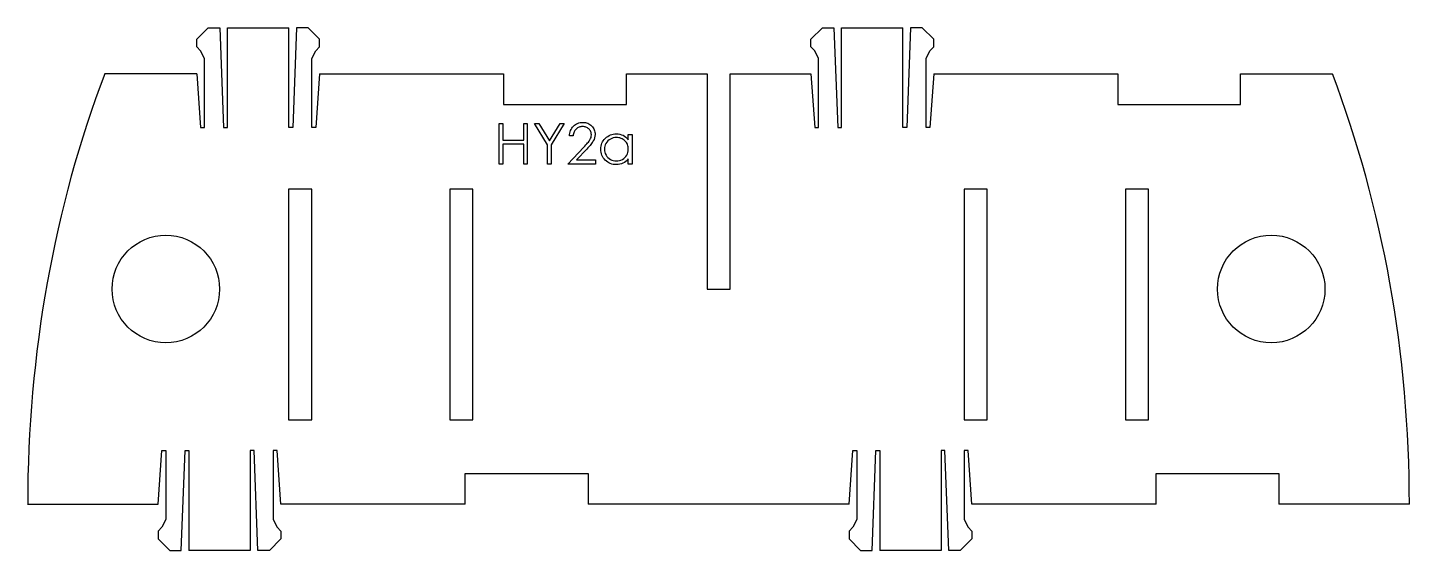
# Model space of a CAD drawing. Header units: millimetres. Extents: x 37 to 217, y 17 to 85.
import ezdxf

# ---------------------------------------------------------------- set-up
doc = ezdxf.new("R2010")
doc.units = ezdxf.units.MM

msp = doc.modelspace()

# ---------------------------------------------------------------- linework, layer by layer
at = {"color": 7, "linetype": 'Continuous', "lineweight": 25}
for p, q in [((59.49, 83.2), (60.99, 84.7)), ((60.99, 84.7), (62.49, 84.7)), ((62.49, 84.7), (62.99, 71.7)), ((63.49, 71.7), (63.49, 84.7)), ((63.49, 84.7), (71.49, 84.7)), ((71.49, 71.7), (71.49, 84.7)), ((72.49, 84.7), (71.99, 71.7)), ((73.99, 84.7), (72.49, 84.7)), ((75.49, 83.2), (73.99, 84.7)), ((139.49, 83.2), (140.99, 84.7)), ((140.99, 84.7), (142.49, 84.7)), ((142.49, 84.7), (142.99, 71.7)), ((143.49, 71.7), (143.49, 84.7)), ((143.49, 84.7), (151.49, 84.7)), ((151.49, 71.7), (151.49, 84.7)), ((152.49, 84.7), (151.99, 71.7)), ((153.99, 84.7), (152.49, 84.7)), ((155.49, 83.2), (153.99, 84.7)), ((59.49, 82.2), (59.49, 83.2)), ((75.49, 82.2), (75.49, 83.2)), ((139.49, 82.2), (139.49, 83.2)), ((155.49, 82.2), (155.49, 83.2)), ((59.99, 81.7), (59.49, 82.2)), ((60.49, 80.7), (59.99, 81.7)), ((74.49, 80.7), (74.99, 81.7)), ((74.99, 81.7), (75.49, 82.2)), ((139.99, 81.7), (139.49, 82.2)), ((140.49, 80.7), (139.99, 81.7)), ((154.49, 80.7), (154.99, 81.7)), ((154.99, 81.7), (155.49, 82.2)), ((60.49, 71.7), (60.49, 80.7)), ((74.49, 71.7), (74.49, 80.7)), ((140.49, 71.7), (140.49, 80.7)), ((154.49, 71.7), (154.49, 80.7)), ((59.49, 78.7), (47.49, 78.7)), ((59.49, 78.7), (59.99, 71.7)), ((75.49, 78.7), (74.99, 71.7)), ((75.49, 78.7), (99.46, 78.7)), ((99.46, 78.7), (99.46, 74.7)), ((115.46, 74.7), (115.46, 78.7)), ((115.46, 78.7), (125.96, 78.7)), ((125.96, 78.7), (125.96, 50.7)), ((128.96, 50.7), (128.96, 78.7)), ((128.96, 78.7), (139.49, 78.7)), ((139.49, 78.7), (139.99, 71.7)), ((155.49, 78.7), (154.99, 71.7)), ((155.49, 78.7), (179.46, 78.7)), ((179.46, 78.7), (179.46, 74.7)), ((195.46, 74.7), (195.46, 78.7)), ((195.46, 78.7), (207.42, 78.7)), ((99.46, 74.7), (115.46, 74.7)), ((179.46, 74.7), (195.46, 74.7)), ((59.99, 71.7), (60.49, 71.7)), ((62.99, 71.7), (63.49, 71.7)), ((71.99, 71.7), (71.49, 71.7)), ((74.99, 71.7), (74.49, 71.7)), ((139.99, 71.7), (140.49, 71.7)), ((142.99, 71.7), (143.49, 71.7)), ((151.99, 71.7), (151.49, 71.7)), ((154.99, 71.7), (154.49, 71.7)), ((71.46, 63.7), (71.46, 33.7)), ((74.46, 63.7), (71.46, 63.7)), ((74.46, 33.7), (74.46, 63.7)), ((92.46, 63.7), (92.46, 33.7)), ((95.46, 63.7), (92.46, 63.7)), ((95.46, 33.7), (95.46, 63.7)), ((159.46, 63.7), (159.46, 33.7)), ((162.46, 63.7), (159.46, 63.7)), ((162.46, 33.7), (162.46, 63.7)), ((180.46, 63.7), (180.46, 33.7)), ((183.46, 63.7), (180.46, 63.7)), ((183.46, 33.7), (183.46, 63.7)), ((125.96, 50.7), (128.96, 50.7)), ((71.46, 33.7), (74.46, 33.7)), ((92.46, 33.7), (95.46, 33.7)), ((159.46, 33.7), (162.46, 33.7)), ((180.46, 33.7), (183.46, 33.7)), ((54.46, 22.7), (54.96, 29.7)), ((54.96, 29.7), (55.46, 29.7)), ((55.46, 29.7), (55.46, 20.7)), ((57.46, 16.7), (57.96, 29.7)), ((57.96, 29.7), (58.46, 29.7)), ((58.46, 29.7), (58.46, 16.7)), ((66.96, 29.7), (66.46, 29.7)), ((66.46, 29.7), (66.46, 16.7)), ((67.46, 16.7), (66.96, 29.7)), ((69.96, 29.7), (69.46, 29.7)), ((69.46, 29.7), (69.46, 20.7)), ((70.46, 22.7), (69.96, 29.7)), ((144.46, 22.7), (144.96, 29.7)), ((144.96, 29.7), (145.46, 29.7)), ((145.46, 29.7), (145.46, 20.7)), ((147.46, 16.7), (147.96, 29.7)), ((147.96, 29.7), (148.46, 29.7)), ((148.46, 29.7), (148.46, 16.7)), ((156.96, 29.7), (156.46, 29.7)), ((156.46, 29.7), (156.46, 16.7)), ((157.46, 16.7), (156.96, 29.7)), ((159.96, 29.7), (159.46, 29.7)), ((159.46, 29.7), (159.46, 20.7)), ((160.46, 22.7), (159.96, 29.7)), ((94.46, 26.7), (110.46, 26.7)), ((94.46, 22.7), (94.46, 26.7)), ((110.46, 26.7), (110.46, 22.7)), ((184.46, 26.7), (200.46, 26.7)), ((184.46, 22.7), (184.46, 26.7)), ((200.46, 26.7), (200.46, 22.7)), ((37.46, 22.7), (54.46, 22.7)), ((94.46, 22.7), (70.46, 22.7)), ((144.46, 22.7), (110.46, 22.7)), ((184.46, 22.7), (160.46, 22.7)), ((217.46, 22.7), (200.46, 22.7)), ((55.46, 20.7), (54.96, 19.7)), ((69.46, 20.7), (69.96, 19.7)), ((145.46, 20.7), (144.96, 19.7)), ((159.46, 20.7), (159.96, 19.7)), ((54.96, 19.7), (54.46, 19.2)), ((54.46, 19.2), (54.46, 18.2)), ((54.46, 18.2), (55.96, 16.7)), ((70.46, 18.2), (68.96, 16.7)), ((69.96, 19.7), (70.46, 19.2)), ((70.46, 19.2), (70.46, 18.2)), ((144.96, 19.7), (144.46, 19.2)), ((144.46, 19.2), (144.46, 18.2)), ((144.46, 18.2), (145.96, 16.7)), ((160.46, 18.2), (158.96, 16.7)), ((159.96, 19.7), (160.46, 19.2)), ((160.46, 19.2), (160.46, 18.2)), ((55.96, 16.7), (57.46, 16.7)), ((66.46, 16.7), (58.46, 16.7)), ((68.96, 16.7), (67.46, 16.7)), ((145.96, 16.7), (147.46, 16.7)), ((156.46, 16.7), (148.46, 16.7)), ((158.96, 16.7), (157.46, 16.7))]:
    msp.add_line(p, q, dxfattribs=at)
at = {"color": 7, "linetype": 'Continuous', "flags": 128}
for points in [[(98.89, 72.24), (99.36, 72.24), (99.36, 72.24), (99.36, 70.07), (99.36, 70.07), (102.08, 70.07), (102.08, 70.07), (102.08, 72.24), (102.08, 72.24), (102.55, 72.24), (102.55, 72.24), (102.55, 66.95), (102.55, 66.95), (102.08, 66.95), (102.08, 66.95), (102.08, 69.53), (102.08, 69.53), (99.36, 69.53), (99.36, 69.53), (99.36, 66.95), (99.36, 66.95), (98.89, 66.95), (98.89, 66.95), (98.89, 72.24)], [(103.5, 72.24), (104.05, 72.24), (104.05, 72.24), (105.44, 69.97), (105.44, 69.97), (106.83, 72.24), (106.83, 72.24), (107.37, 72.24), (107.37, 72.24), (105.67, 69.47), (105.67, 69.47), (105.67, 66.95), (105.67, 66.95), (105.2, 66.95), (105.2, 66.95), (105.2, 69.47), (105.2, 69.47), (103.5, 72.24)], [(108.52, 70.61), (108.05, 70.61), (108.05, 70.61), (108.06, 70.8), (108.09, 70.98), (108.13, 71.15), (108.19, 71.32), (108.26, 71.47), (108.34, 71.62), (108.44, 71.75), (108.56, 71.88), (108.69, 72), (108.82, 72.1), (108.96, 72.18), (109.11, 72.25), (109.27, 72.31), (109.43, 72.35), (109.6, 72.37), (109.77, 72.38), (109.77, 72.38), (109.95, 72.37), (110.11, 72.35), (110.27, 72.31), (110.42, 72.26), (110.56, 72.19), (110.69, 72.11), (110.82, 72.02), (110.93, 71.91), (111.03, 71.79), (111.12, 71.66), (111.2, 71.53), (111.26, 71.4), (111.31, 71.26), (111.35, 71.11), (111.37, 70.96), (111.37, 70.8), (111.37, 70.8), (111.36, 70.58), (111.32, 70.37), (111.25, 70.16), (111.15, 69.97), (111.09, 69.86), (111.02, 69.75), (110.93, 69.63), (110.83, 69.51), (110.72, 69.37), (110.59, 69.22), (110.45, 69.07), (110.3, 68.91), (110.3, 68.91), (108.98, 67.49), (108.98, 67.49), (111.44, 67.49), (111.44, 67.49), (111.44, 66.95), (111.44, 66.95), (107.84, 66.95), (107.84, 66.95), (109.9, 69.14), (109.9, 69.14), (110.05, 69.3), (110.18, 69.44), (110.3, 69.58), (110.41, 69.7), (110.51, 69.82), (110.59, 69.92), (110.65, 70.02), (110.71, 70.1), (110.79, 70.26), (110.85, 70.42), (110.89, 70.59), (110.9, 70.76), (110.9, 70.76), (110.89, 70.87), (110.88, 70.97), (110.85, 71.07), (110.82, 71.17), (110.77, 71.26), (110.71, 71.35), (110.64, 71.44), (110.56, 71.52), (110.48, 71.59), (110.39, 71.66), (110.29, 71.71), (110.19, 71.75), (110.09, 71.79), (109.98, 71.81), (109.87, 71.83), (109.75, 71.83), (109.75, 71.83), (109.63, 71.83), (109.51, 71.81), (109.39, 71.79), (109.29, 71.75), (109.18, 71.71), (109.09, 71.65), (108.99, 71.59), (108.91, 71.51), (108.83, 71.43), (108.76, 71.34), (108.69, 71.24), (108.64, 71.13), (108.6, 71.01), (108.56, 70.89), (108.54, 70.75), (108.52, 70.61)], [(116.19, 70.82), (116.19, 66.95), (116.19, 66.95), (115.71, 66.95), (115.71, 66.95), (115.71, 67.62), (115.71, 67.62), (115.55, 67.44), (115.38, 67.29), (115.19, 67.16), (115, 67.06), (114.8, 66.98), (114.59, 66.93), (114.37, 66.89), (114.14, 66.88), (114.14, 66.88), (113.93, 66.89), (113.73, 66.92), (113.54, 66.96), (113.36, 67.03), (113.19, 67.11), (113.02, 67.21), (112.86, 67.33), (112.71, 67.47), (112.57, 67.62), (112.45, 67.78), (112.35, 67.94), (112.27, 68.12), (112.2, 68.3), (112.16, 68.49), (112.13, 68.69), (112.12, 68.89), (112.12, 68.89), (112.13, 69.1), (112.16, 69.29), (112.2, 69.48), (112.27, 69.66), (112.35, 69.83), (112.45, 69.99), (112.57, 70.15), (112.71, 70.3), (112.87, 70.44), (113.03, 70.56), (113.2, 70.66), (113.37, 70.74), (113.56, 70.8), (113.75, 70.85), (113.94, 70.87), (114.15, 70.88), (114.15, 70.88), (114.39, 70.87), (114.61, 70.84), (114.82, 70.78), (115.03, 70.7), (115.22, 70.59), (115.39, 70.45), (115.56, 70.29), (115.71, 70.1), (115.71, 70.1), (115.71, 70.82), (115.71, 70.82), (116.19, 70.82)], [(114.16, 70.41), (113.95, 70.4), (113.75, 70.36), (113.56, 70.3), (113.37, 70.21), (113.21, 70.1), (113.05, 69.97), (112.92, 69.82), (112.8, 69.65), (112.71, 69.47), (112.65, 69.28), (112.61, 69.09), (112.59, 68.89), (112.59, 68.89), (112.61, 68.69), (112.65, 68.5), (112.71, 68.31), (112.81, 68.13), (112.92, 67.95), (113.06, 67.8), (113.21, 67.67), (113.38, 67.56), (113.56, 67.47), (113.75, 67.41), (113.95, 67.37), (114.15, 67.36), (114.15, 67.36), (114.36, 67.37), (114.56, 67.41), (114.75, 67.47), (114.94, 67.56), (115.12, 67.67), (115.27, 67.79), (115.4, 67.94), (115.51, 68.1), (115.6, 68.28), (115.66, 68.47), (115.7, 68.66), (115.71, 68.87), (115.71, 68.87), (115.71, 69.03), (115.69, 69.19), (115.65, 69.34), (115.6, 69.48), (115.54, 69.61), (115.46, 69.74), (115.37, 69.86), (115.26, 69.97), (115.15, 70.07), (115.03, 70.16), (114.9, 70.24), (114.76, 70.3), (114.62, 70.35), (114.47, 70.38), (114.32, 70.4), (114.16, 70.41)]]:
    msp.add_lwpolyline(points, dxfattribs=at)
at = {"color": 7, "linetype": 'Continuous', "lineweight": 25}
for centre in [(55.46, 50.7), (199.46, 50.7)]:
    msp.add_circle(centre, 7, dxfattribs=at)
for major_axis, start_param, end_param in [((0, -122.04), 4.235687, 4.712389), ((0, 122.04), 4.712389, 5.18909)]:
    msp.add_ellipse((127.46, 22.7), major_axis=major_axis, ratio=0.737439, start_param=start_param, end_param=end_param, dxfattribs=at)

doc.saveas('drawing.dxf')
